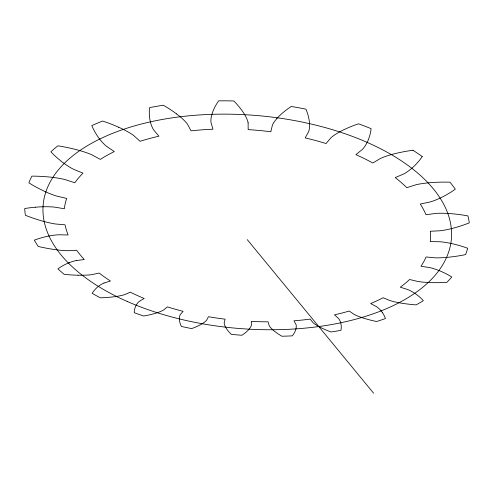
<?xml version="1.0" encoding="UTF-8"?>
<svg xmlns="http://www.w3.org/2000/svg" width="494" height="494" viewBox="0 0 494 494"><rect width="100%" height="100%" fill="white"/><g stroke="black" fill="none" stroke-linecap="round" stroke-linejoin="round"><path stroke-width="0.74" d="M179.347 318.346L179.446 317.259A47.325 21.081 4.8 0 1 179.699 316.037L179.841 315.58A23.039 10.269 5.4 0 1 180.291 314.598L183.12 311.325A183.719 95.583 4.7 0 1 167.423 306.885L163.736 309.905A23.718 10.714 7.1 0 1 162.359 310.664L161.699 310.979A49.789 22.699 7.7 0 1 159.852 311.77L158.142 312.412A66.424 30.492 8.1 0 1 154.252 313.641L151.973 314.264A85.715 39.693 8.5 0 1 143.711 316.03A223.202 116.738 4.7 0 1 134.232 312.696A79.59 35.512 5.1 0 1 134.936 308.219L135.375 306.935A62.849 28.072 5.6 0 1 136.486 304.687L137.171 303.668A47.912 21.433 6 0 1 138.098 302.526L138.493 302.112A23.465 10.541 6.6 0 1 139.487 301.235L144.186 298.481A183.719 95.583 4.7 0 1 130.255 292.176L124.723 294.597A24.496 11.257 8.2 0 1 122.92 295.128L122.061 295.344A51.648 24.052 8.8 0 1 119.696 295.857L117.553 296.246A69.061 32.468 9.1 0 1 112.805 296.913L110.069 297.209A89.328 42.484 9.5 0 1 100.393 297.82A223.202 116.738 4.7 0 1 92.187 293.35A80.849 36.297 6.3 0 1 95.385 289.132L96.552 287.953A64.109 28.88 6.7 0 1 98.954 285.94L100.239 285.05A49.042 22.174 7.1 0 1 101.838 284.081L102.48 283.729A24.15 11.01 7.7 0 1 104.012 283.019M276.757 118.677L275.294 120.462A63.806 38.353 1.5 0 0 273.806 122.555L273.312 123.352A31.128 18.889 2.9 0 0 272.398 125.143L270.842 131.756A183.719 95.583 4.7 0 0 248.173 129.619L248.112 122.845M104.012 283.025L110.465 281.018A183.719 95.583 4.7 0 1 99.201 273.052L92.008 274.621A25.484 12.004 9.2 0 1 89.803 274.88L88.772 274.973A53.883 25.824 9.8 0 1 85.975 275.139L83.486 275.22A72.149 34.994 10.1 0 1 78.046 275.214M69.277 262.666L71.142 261.981A50.672 23.329 8.2 0 1 73.39 261.27L74.273 261.023A25.058 11.677 8.8 0 1 76.298 260.554M76.304 260.554L84.295 259.529A183.719 95.583 4.7 0 1 76.65 250.23L68.073 250.711A26.627 12.955 10.1 0 1 65.554 250.643L64.399 250.582A56.359 27.991 10.6 0 1 61.293 250.341L58.564 250.063A75.471 38.013 10.8 0 1 52.704 249.266L49.419 248.729A97.689 50.036 11 0 1 38.211 246.444A223.202 116.738 4.7 0 1 34.345 240.164A85.987 39.891 8.6 0 1 42.669 237.472L45.281 236.805A68.592 32.104 8.9 0 1 50.184 235.78L52.586 235.397A52.735 24.898 9.3 0 1 55.414 235.039L56.501 234.934A26.145 12.541 9.8 0 1 58.953 234.774L68.129 234.971A183.719 95.583 4.7 0 1 65.054 224.819L55.532 223.992A27.849 14.079 10.8 0 1 52.846 223.547L51.629 223.313A58.872 30.486 11.1 0 1 48.4 222.609L45.59 221.923A78.731 41.416 11.2 0 1 39.662 220.256L36.377 219.231A101.733 54.507 11.3 0 1 25.404 215.279A223.202 116.738 4.7 0 1 24.7 208.548A89.649 42.743 9.6 0 1 35.315 207.221M35.309 207.214L38.544 206.974A71.618 34.537 9.9 0 1 44.454 206.739L47.276 206.739A55.112 26.874 10.2 0 1 50.549 206.832L51.79 206.9A27.343 13.597 10.6 0 1 54.531 207.128L64.337 208.734A183.719 95.583 4.7 0 1 66.659 198.421L56.829 196.124A29.029 15.333 11.2 0 1 54.167 195.266L52.975 194.846A61.176 33.154 11.2 0 1 49.863 193.648L47.196 192.537A81.603 44.96 11.1 0 1 41.675 189.968L38.668 188.442A105.117 59.002 10.9 0 1 28.88 182.829A223.202 116.738 4.7 0 1 31.894 176.142A93.774 46.275 10.5 0 1 44.232 176.58L47.887 176.871A74.915 37.482 10.7 0 1 54.439 177.605L57.495 178.062A57.637 29.214 10.9 0 1 60.984 178.68L62.287 178.945A28.559 14.808 11.1 0 1 65.128 179.612L74.804 182.743A183.719 95.583 4.7 0 1 82.998 173.159L73.717 169.337A30.06 16.623 11 0 1 71.321 168.071L70.272 167.472A63.022 35.753 10.6 0 1 67.573 165.799L65.319 164.28A83.782 48.258 10.2 0 1 60.768 160.877L58.366 158.901A107.494 62.948 9.7 0 1 50.87 151.806A223.202 116.738 4.7 0 1 57.872 145.829A98.034 50.394 11.1 0 1 70.982 148.342L74.761 149.237A78.213 40.835 11.1 0 1 81.399 151.053L84.431 152.004A60.077 31.826 11.2 0 1 87.827 153.189L89.081 153.659A29.665 16.098 11.1 0 1 91.748 154.77L100.344 159.395A183.719 95.583 4.7 0 1 114.305 151.553L106.556 146.329A30.819 17.809 10 0 1 104.703 144.717L103.919 143.958A64.232 37.908 9.1 0 1 101.968 141.902L100.399 140.055A85.073 50.796 8.5 0 1 97.423 136.011L95.947 133.695A108.699 65.665 7.6 0 1 91.847 125.569A223.202 116.738 4.7 0 1 102.629 121.042A102.042 54.883 11.2 0 1 115.182 125.729L118.69 127.242M78.052 275.214L74.965 275.121A93.422 45.961 10.4 0 1 64.257 274.374A223.202 116.738 4.7 0 1 57.897 268.89A83.004 37.748 7.5 0 1 63.677 265.253L65.579 264.278A66.048 30.22 7.9 0 1 69.271 262.66M176.568 113.91L173.758 111.866A105.352 59.354 10.8 0 0 163.273 105.228A223.202 116.738 4.7 0 0 149.583 107.636A108.748 66.542 4.9 0 0 149.454 116.078L149.731 118.535A85.443 52.061 6 0 0 150.639 122.901L151.288 124.92A64.739 39.224 6.9 0 0 152.201 127.217L152.609 128.07A31.246 18.686 8.2 0 0 153.665 129.922L158.907 136.196A183.719 95.583 4.7 0 0 140.086 141.303L133.639 135.492A30.542 17.346 10.5 0 0 131.379 133.923L130.323 133.257A62.176 34.494 11 0 0 127.39 131.552L124.716 130.12A81.17 44.38 11.1 0 0 118.69 127.242M380.571 310.257L379.54 309.176A48.264 21.921 1.9 0 0 378.225 307.972L377.688 307.527A23.687 10.856 1.3 0 0 376.379 306.583L370.648 303.557A183.719 95.583 4.7 0 0 383.153 297.74L389.667 300.476A24.817 11.776 -0.1 0 0 391.717 301.099L392.674 301.359A52.364 25.287 -0.6 0 0 395.305 301.988L397.658 302.489A70.043 34.234 -0.9 0 0 402.832 303.39L405.784 303.816A90.606 44.935 -1.2 0 0 416.115 304.897A223.202 116.738 4.7 0 0 423.327 300.679A81.535 37.26 1.6 0 0 418.64 296.196L417.047 294.93A64.733 29.782 1.2 0 0 413.892 292.751L412.268 291.781A49.573 22.959 0.8 0 0 410.286 290.713L409.501 290.33A24.441 11.467 0.3 0 0 407.68 289.533L400.301 287.187A183.719 95.583 4.7 0 0 409.594 279.505L417.628 281.426A25.849 12.671 -1 0 0 420.03 281.79L421.135 281.926A54.643 27.361 -1.4 0 0 424.13 282.222L426.773 282.414A73.149 37.143 -1.6 0 0 432.497 282.642L435.72 282.679A94.669 48.887 -1.8 0 0 446.798 282.377A223.202 116.738 4.7 0 0 451.794 276.998A83.98 39.211 0.5 0 0 444.526 272.991L442.204 271.904A66.875 31.517 0.1 0 0 437.795 270.082L435.609 269.304A51.339 24.41 -0.2 0 0 433.01 268.477L432.009 268.186A25.404 12.282 -0.7 0 0 429.718 267.618L420.987 266.235A183.719 95.583 4.7 0 0 426.1 256.979L435.294 257.819A26.991 13.758 -1.6 0 0 437.925 257.856L439.129 257.837A57.076 29.788 -1.8 0 0 442.334 257.714L445.131 257.535A76.366 40.483 -1.9 0 0 451.084 256.948L454.4 256.522A98.751 53.309 -1.9 0 0 465.576 254.614A223.202 116.738 4.7 0 0 467.688 248.272A87.166 41.873 -0.5 0 0 457.994 245.166L455.005 244.369A69.555 33.808 -0.8 0 0 449.484 243.128L446.823 242.64A53.488 26.287 -1 0 0 443.717 242.159L442.531 242.011A26.515 13.289 -1.4 0 0 439.888 241.751L430.268 241.603A183.719 95.583 4.7 0 0 430.305 231.266L440.098 230.766A28.17 14.993 -1.9 0 0 442.803 230.408L444.013 230.21A59.453 32.456 -1.8 0 0 447.212 229.599L449.966 228.994A79.41 44.046 -1.6 0 0 455.727 227.487L458.889 226.542A102.468 57.878 -1.4 0 0 469.306 222.856A223.202 116.738 4.7 0 0 467.917 215.915A90.927 45.238 -1.3 0 0 456.209 214.174L452.708 213.809A72.624 36.63 -1.5 0 0 446.366 213.365L443.377 213.266A55.865 28.547 -1.6 0 0 439.95 213.247L438.66 213.272A27.689 14.474 -1.8 0 0 435.832 213.414L425.989 214.736A183.719 95.583 4.7 0 0 420.301 204.047L429.934 202.003A29.27 16.296 -1.5 0 0 432.472 201.212L433.596 200.817A61.552 35.123 -1.1 0 0 436.511 199.687L438.975 198.625A82.004 47.48 -0.7 0 0 444.007 196.155L446.706 194.679A105.494 62.065 -0.1 0 0 455.307 189.19A223.202 116.738 4.7 0 0 449.997 182.193A95.009 49.233 -1.8 0 0 437.067 182.274L433.3 182.459A75.841 39.909 -1.8 0 0 426.618 183.021L423.537 183.398A58.298 31.116 -1.9 0 0 420.054 183.929L418.764 184.157A28.837 15.759 -1.8 0 0 415.991 184.756L406.815 187.683A183.719 95.583 4.7 0 0 395.225 177.599L403.746 173.95A30.19 17.531 -0.5 0 0 405.858 172.727L406.772 172.134A63.189 37.445 0.4 0 0 409.075 170.498L410.971 169.004A83.931 50.277 1.1 0 0 414.676 165.632L416.584 163.668A107.599 65.165 2 0 0 422.24 156.573M247.272 239.652L373.575 393.175M382.43 312.609L383.288 313.943A79.948 36 2.7 0 1 385.425 318.556A223.202 116.738 4.7 0 1 376.607 321.514A86.882 41.626 -0.4 0 1 367.493 319.309L364.93 318.568A67.283 31.857 0 0 1 360.521 317.129L358.564 316.388A50.394 23.626 0.3 0 1 356.409 315.499L355.624 315.147A23.971 11.084 0.9 0 1 354.013 314.332L349.227 311.047A183.719 95.583 4.7 0 1 334.45 314.832L338.365 318.297A23.169 10.448 2.4 0 1 339.131 319.315L339.421 319.785A47.48 21.291 3 0 1 340.063 321.044L340.496 322.156A62.429 27.936 3.4 0 1 341.07 324.527L341.218 325.849A79.275 35.414 3.9 0 1 340.922 330.313A223.202 116.738 4.7 0 1 331.054 331.974A83.745 39.026 0.6 0 1 323.477 328.874L321.403 327.899A65.047 30.029 1 0 1 317.92 326.046L316.413 325.138A48.85 22.384 1.3 0 1 314.795 324.058L314.227 323.644A23.348 10.59 1.9 0 1 313.091 322.699L310.164 319.105A183.719 95.583 4.7 0 1 293.967 320.804L295.992 324.472A22.903 10.226 3.6 0 1 296.209 325.503L296.252 325.972A47.233 21.057 4.2 0 1 296.227 327.213L296.079 328.282A62.355 27.794 4.6 0 1 295.424 330.535L294.893 331.777A79.528 35.482 5 0 1 292.325 335.858A223.202 116.738 4.7 0 1 281.895 336.235A81.374 37.13 1.7 0 1 276.103 332.468L274.584 331.313A63.436 28.751 2.1 0 1 272.126 329.183L271.126 328.158A47.801 21.557 2.5 0 1 270.101 326.966L269.755 326.509A22.977 10.294 3.1 0 1 269.131 325.497L268.112 321.81A183.719 95.583 4.7 0 1 251.31 321.409L251.415 325.009A22.909 10.201 4.7 0 1 251.082 326.059L250.884 326.503A47.548 21.205 5.4 0 1 250.217 327.652L249.513 328.634A63.01 28.17 5.8 0 1 247.698 330.659L246.531 331.746A80.713 36.204 6.2 0 1 241.862 335.253A223.202 116.738 4.7 0 1 231.316 334.358A79.861 35.926 2.8 0 1 227.512 330.134L226.598 328.868A62.516 28.01 3.2 0 1 225.258 326.577L224.795 325.49A47.288 21.125 3.6 0 1 224.393 324.249L224.288 323.78A22.872 10.189 4.2 0 1 224.196 322.755L225.11 319.173A183.719 95.583 4.7 0 1 208.468 316.722L206.659 320.143A23.181 10.362 5.9 0 1 205.788 321.063L205.356 321.452A48.406 21.748 6.5 0 1 204.078 322.459L202.855 323.292A64.381 29.066 6.9 0 1 199.953 324.972L198.199 325.861A82.801 37.6 7.4 0 1 191.623 328.59A223.202 116.738 4.7 0 1 181.384 326.454A79.256 35.395 3.9 0 1 179.748 321.989L179.489 320.68A62.318 27.788 4.4 0 1 179.347 318.346M412.984 150.25A223.202 116.738 4.7 0 1 422.228 156.573M412.984 150.244A99.072 53.685 -1.9 0 0 400.017 152.492L396.342 153.307A78.935 43.46 -1.7 0 0 389.964 154.993L387.098 155.888A60.558 33.82 -1.5 0 0 383.918 157.012L382.764 157.456A29.838 17.043 -1 0 0 380.331 158.525L372.822 163.02A183.719 95.583 4.7 0 0 355.884 154.641L362.293 149.515A30.863 18.513 1.4 0 0 363.708 147.91L364.288 147.156A64.263 39.007 2.7 0 0 365.671 145.106L366.727 143.26A85.092 51.895 3.7 0 0 368.555 139.197L369.37 136.869A108.699 66.523 4.7 0 0 371.099 128.662A223.202 116.738 4.7 0 0 358.483 123.796A102.746 58.249 -1.3 0 0 346.942 128.298L343.781 129.755A81.621 46.942 -0.9 0 0 338.452 132.546L336.142 133.942A62.442 36.365 -0.4 0 0 333.648 135.609L332.758 136.258A30.622 18.155 0.5 0 0 330.968 137.752L326.089 143.55A183.719 95.583 4.7 0 0 305.206 137.912L308.633 131.676A31.252 19.038 4 0 0 309.145 129.823L309.3 128.965A64.739 39.464 5.5 0 0 309.534 126.662L309.565 124.624A85.443 51.956 6.4 0 0 309.151 120.221L308.682 117.739A108.748 65.813 7.4 0 0 305.947 109.174A223.202 116.738 4.7 0 0 291.219 106.469A105.704 62.368 0 0 0 282.58 112.972L280.345 114.972A83.665 49.888 0.8 0 0 276.751 118.671M248.118 122.845A31.344 18.988 6.7 0 0 247.618 120.919L247.315 120.042A64.578 38.705 8.1 0 0 246.321 117.714L245.283 115.682A84.925 50.456 8.8 0 0 242.579 111.385L240.837 108.995A107.643 63.226 9.6 0 0 233.792 100.974A223.202 116.738 4.7 0 0 218.675 100.838A107.729 65.35 2.2 0 0 214.056 108.729L213.031 111.082A84.956 51.734 3.2 0 0 211.636 115.337L211.216 117.344A64.584 39.39 4.1 0 0 210.926 119.653L210.882 120.524A31.344 19.081 5.6 0 0 210.975 122.444L212.97 129.224A183.719 95.583 4.7 0 0 191.042 130.848L187.498 124.216A31.11 18.377 9 0 0 186.053 122.407L185.324 121.604A63.72 36.92 10 0 0 183.218 119.486L181.23 117.671A83.48 47.751 10.4 0 0 176.562 113.91M380.578 310.257A63.232 28.596 2.3 0 1 382.424 312.609M127.384 301.525A204.819 106.852 4.7 0 0 450.509 245.036A204.819 106.852 4.7 0 0 163.946 119.171A204.819 106.852 4.7 0 0 127.384 301.525"/></g></svg>
